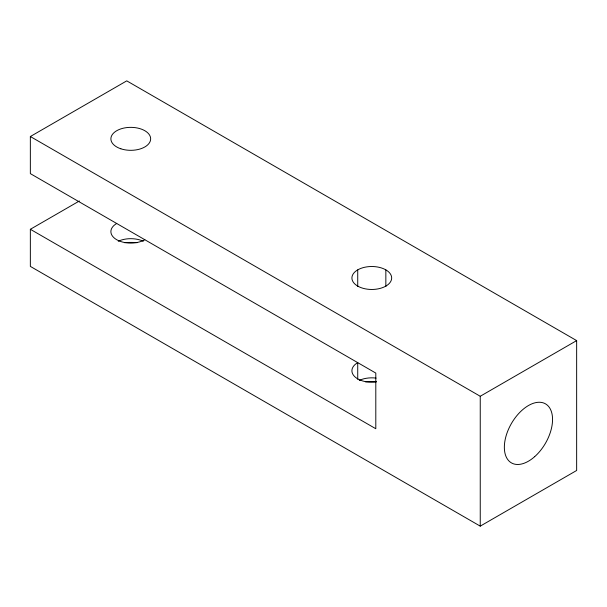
<?xml version="1.0" encoding="UTF-8"?>
<svg xmlns="http://www.w3.org/2000/svg" width="607" height="607" viewBox="0 0 607 607"><rect width="100%" height="100%" fill="white"/><g stroke="black" fill="none" stroke-linecap="round" stroke-linejoin="round"><path stroke-width="0.91" d="M30.35 229.287L375.801 428.732L375.801 373.077L30.35 173.625L30.35 136.522L126.757 80.86L576.65 340.603L576.65 470.478L480.243 526.14L30.35 266.397L30.35 229.287L79.373 200.985M30.35 136.522L480.243 396.265L576.65 340.603M480.243 396.265L480.243 526.14M385.847 269.872L385.847 286.572M357.728 269.872L357.728 286.572M357.728 379.337L357.728 362.637A19.879 11.48 0 0 0 354.359 376.279A19.879 11.48 0 0 0 376.097 381.962M118.259 241.237A19.879 11.48 0 0 1 143.29 241.237M144.83 239.727A19.879 11.48 0 0 1 116.711 239.727A19.879 11.48 0 0 1 116.711 223.49M359.276 380.392A19.879 11.48 0 0 1 376.097 378.1M124.374 242.679A45.548 26.298 0 0 1 137.174 242.679M365.384 381.826A45.548 26.298 0 0 1 376.355 381.697M534.684 456.654A34.083 19.682 -60 0 0 545.488 403.852A34.083 19.682 -60 0 0 505.168 439.612A34.083 19.682 -60 0 0 534.684 456.654M120.831 148.783A19.879 11.48 0 0 0 150.657 138.844A19.879 11.48 0 0 0 120.831 128.896A19.879 11.48 0 0 0 120.831 148.783M357.728 286.102A19.879 11.48 0 0 0 390.991 280.958A19.879 11.48 0 0 0 366.643 266.898A19.879 11.48 0 0 0 357.728 286.102"/></g></svg>
